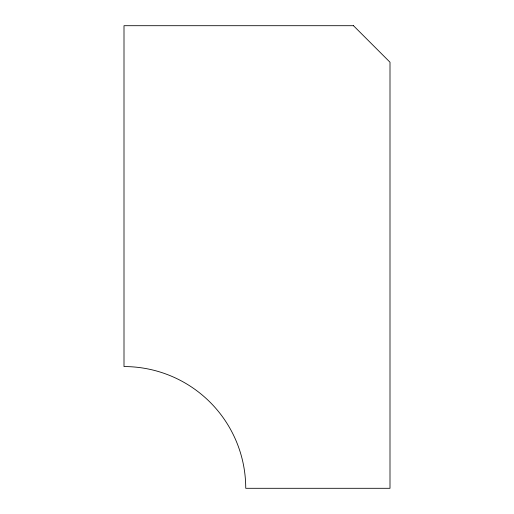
<?xml version="1.0" encoding="UTF-8"?>
<svg xmlns="http://www.w3.org/2000/svg" width="514" height="514" viewBox="0 0 514 514"><rect width="100%" height="100%" fill="white"/><g stroke="black" fill="none" stroke-linecap="round" stroke-linejoin="round"><path stroke-width="0.77" d="M353.478 25.7L124.002 25.7L124.002 366.566A121.734 121.734 0 0 1 245.737 488.3L389.998 488.3L389.998 62.22L353.478 25.7"/></g></svg>
